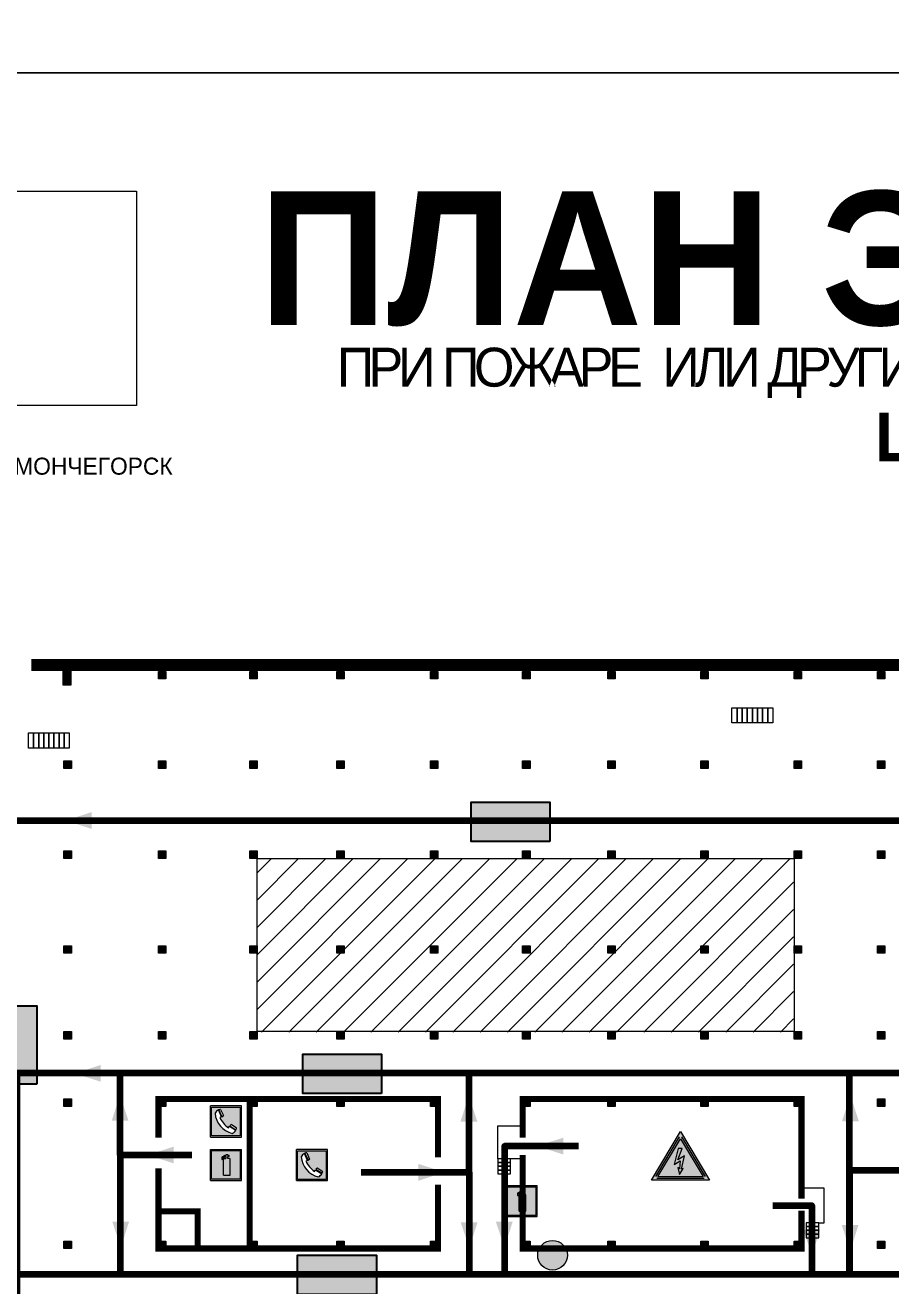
# Model space of a CAD drawing. Header units: millimetres. Extents: x 13810 to 67229, y 12374 to 21950.
# Drawn here: x 29186.7 to 29329.1, y 15134.8 to 15342.1 of the extents above; entities that cross this region are included whole.
import ezdxf

# ---------------------------------------------------------------- set-up
doc = ezdxf.new("R2010")
doc.units = ezdxf.units.MM
doc.layers.add('План_Штампы', color=7, linetype='Continuous')
doc.styles.add('обычный', font='arial.ttf')
picture_1 = doc.add_image_def('image1.jpg', size_in_pixel=(337, 105))

# ---------------------------------------------------------------- blocks, each defined once
blk = doc.blocks.new('A$C32E8229D')
at = {"true_color": 0xffffff}
blk.add_hatch(color=7, dxfattribs=at).paths.add_polyline_path([(0, 0), (0, -8), (16, -8), (16, 0)])
h = blk.add_hatch(color=126)
h.paths.add_polyline_path([(0.2, -0.2), (15.8, -0.2), (15.8, -7.8), (0.2, -7.8)])
h.paths.add_polyline_path([(13.49, -2.05), (12.08, -2.05), (11.37, -2.63, 0.162397), (11.29, -2.84), (11.29, -3.63), (10.35, -3.63), (10.35, -4.05), (11.68, -4.05), (11.68, -3.48), (12.26, -4.28), (11.29, -5.1), (11.29, -6.78), (11.85, -6.78), (11.85, -5.44), (12.8, -4.64), (12.8, -5.94), (14.46, -5.94), (14.46, -5.39), (13.45, -5.39), (13.45, -3.97), (12.46, -2.59), (13.15, -2.59), (13.69, -3.34), (14.18, -3)], flags=16)
h.paths.add_polyline_path([(10.74, -1.82, 1), (11.8, -1.82, 1)], flags=16)
h.paths.add_polyline_path([(9.39, -3.59), (5.99, -3.59), (6.56, -3.03), (5.91, -3.03), (5.1, -3.83), (5.91, -4.64), (6.56, -4.64), (5.99, -4.09), (9.39, -4.09)], flags=16)
h.paths.add_polyline_path([(4.29, -1.08), (1.72, -1.08), (1.72, -6.6), (4.29, -6.6)], flags=16)
at = {"color": 126}
blk.add_lwpolyline([(16, -8), (0, -8), (0, 0), (16, 0)], close=True, dxfattribs=at)
blk = doc.blocks.new('A$C3AD82952')
at = {"true_color": 0xf5f5ff}
h = blk.add_hatch(color=7, dxfattribs=at)
h.dxf.hatch_style = 1
h.paths.add_polyline_path([(8.21, 8.73, 0.414214), (7.89, 9.05), (7.22, 9.05), (7.22, 9.92), (7.59, 9.92, 1), (7.57, 10.36), (7.22, 10.36), (7.22, 10.6), (6.43, 10.6), (6.43, 10.36), (6.01, 10.36), (4.74, 9.59), (4.74, 8.69), (4.98, 8.73), (4.98, 9.26), (6.12, 9.91), (6.43, 9.91), (6.43, 9.05), (5.76, 9.05, 0.414214), (5.44, 8.73), (5.44, 2.2), (8.21, 2.2)], flags=0)
h.paths.add_polyline_path([(12.8, 12.8), (0, 12.8), (0, 0), (12.8, 0)])
h.paths.add_polyline_path([(0.51, 12.29), (12.29, 12.29), (12.29, 0.51), (0.51, 0.51)], flags=16)
h.paths.add_polyline_path([(4.74, 9.59), (6.01, 10.36), (6.43, 10.36), (6.43, 10.6), (7.22, 10.6), (7.22, 10.36), (7.59, 10.36, -0.94586), (7.59, 9.92), (7.22, 9.92), (7.22, 9.05), (7.89, 9.05, -0.414214), (8.21, 8.73), (8.21, 2.2), (5.44, 2.2), (5.44, 8.73, -0.414214), (5.76, 9.05), (6.43, 9.05), (6.43, 9.91), (6.12, 9.91), (4.98, 9.26), (4.98, 8.73), (4.74, 8.69)], flags=0)
h = blk.add_hatch(color=242)
h.dxf.hatch_style = 1
h.paths.add_polyline_path([(12.29, 12.29), (0.51, 12.29), (0.51, 0.51), (12.29, 0.51)])
h.paths.add_polyline_path([(4.74, 8.69), (4.74, 9.59), (6.01, 10.36), (6.43, 10.36), (6.43, 10.6), (7.22, 10.6), (7.22, 10.36), (7.59, 10.36, -0.94586), (7.59, 9.92), (7.22, 9.92), (7.22, 9.05), (7.89, 9.05, -0.414214), (8.21, 8.73), (8.21, 2.2), (5.44, 2.2), (5.44, 8.73, -0.414214), (5.76, 9.05), (6.43, 9.05), (6.43, 9.91), (6.12, 9.91), (4.98, 9.26), (4.98, 8.73)], flags=16)
h = blk.add_hatch(color=7, dxfattribs=at)
h.dxf.hatch_style = 1
h.paths.add_polyline_path([(8.21, 8.73, 0.414214), (7.89, 9.05), (7.22, 9.05), (7.22, 9.92), (7.59, 9.92, 1), (7.57, 10.36), (7.22, 10.36), (7.22, 10.6), (6.43, 10.6), (6.43, 10.36), (6.01, 10.36), (4.74, 9.59), (4.74, 8.69), (4.98, 8.73), (4.98, 9.26), (6.12, 9.91), (6.43, 9.91), (6.43, 9.05), (5.76, 9.05, 0.414214), (5.44, 8.73), (5.44, 2.2), (8.21, 2.2)])
at = {"color": 242, "lineweight": 5}
for p, q in [((0, 0), (0, 12.8)), ((0, 12.8), (12.8, 12.8)), ((7.22, 10.6), (6.43, 10.6)), ((6.43, 10.6), (6.43, 10.36)), ((7.22, 10.36), (7.22, 10.6)), ((7.59, 10.36), (7.22, 10.36)), ((12.8, 0), (12.8, 12.8)), ((6.01, 10.36), (4.74, 9.59)), ((4.74, 9.59), (4.74, 8.69)), ((4.74, 8.69), (4.98, 8.73)), ((4.98, 9.26), (6.12, 9.91)), ((4.98, 8.73), (4.98, 9.26)), ((5.44, 2.2), (5.44, 8.73)), ((5.76, 9.05), (6.43, 9.05)), ((6.01, 10.36), (6.43, 10.36)), ((6.12, 9.91), (6.43, 9.91)), ((6.43, 9.91), (6.43, 9.05)), ((7.22, 9.05), (7.22, 9.92)), ((7.59, 9.92), (7.22, 9.92)), ((7.89, 9.05), (7.22, 9.05)), ((8.21, 2.2), (8.21, 8.73)), ((0, 0), (12.8, 0)), ((5.44, 2.2), (8.21, 2.2))]:
    blk.add_line(p, q, dxfattribs=at)
blk.add_lwpolyline([(0.51, 12.29), (12.29, 12.29), (12.29, 0.51), (0.51, 0.51)], close=True, dxfattribs=at)
for centre, radius, start, end in [((7.58, 10.14), 0.223, 273.1875, 86.8125), ((5.76, 8.73), 0.32, 90, 180), ((7.89, 8.73), 0.32, 0, 90)]:
    blk.add_arc(centre, radius, start, end, dxfattribs=at)
blk = doc.blocks.new('A$C456E1F9C')
at = {"lineweight": 5}
h = blk.add_hatch(color=242, dxfattribs=at)
h.paths.add_polyline_path([(0.51, -1.47), (0.51, -13.26), (12.29, -13.26), (12.29, -1.47)])
h.paths.add_polyline_path([(5.42, -4.95, -0.254479), (4.78, -5.4), (3.52, -2.53, -0.209735), (4.23, -2.4)], flags=16)
h.paths.add_polyline_path([(8.53, -8.6), (10.87, -10.17), (10.54, -10.76), (8.03, -9.13, -0.192251)], flags=16)
h.paths.add_polyline_path([(4.61, -5.49, 0.005518), (3.87, -5.72, 0.128647), (7.49, -10.01, 0.00809), (7.83, -9.33), (10.47, -10.97, -0.16736), (8.99, -12.25, -0.327862), (1.95, -3.95, -0.166952), (3.36, -2.62)], flags=16)
at = {"color": 242, "lineweight": 5}
for p, q in [((0, -13.77), (0, -0.97)), ((12.8, -0.97), (0, -0.97)), ((4.61, -5.49), (3.36, -2.62)), ((3.52, -2.53), (4.78, -5.4)), ((4.23, -2.4), (5.42, -4.95)), ((12.8, -13.77), (12.8, -0.97)), ((7.83, -9.33), (10.47, -10.97)), ((8.03, -9.13), (10.54, -10.76)), ((10.81, -10.12), (8.53, -8.6)), ((10.54, -10.76), (10.8, -10.3)), ((10.8, -10.3), (10.81, -10.12)), ((0, -13.77), (12.8, -13.77))]:
    blk.add_line(p, q, dxfattribs=at)
blk.add_lwpolyline([(0.51, -1.47), (12.29, -1.47), (12.29, -13.26), (0.51, -13.26)], close=True, dxfattribs=at)
for centre, radius, start, end in [((4.59, -5.34), 2.99, 114.2845, 152.1974), ((11.12, -3.31), 9.19, 183.9915, 256.6009), ((4.02, -3.27), 0.891, 76.3284, 123.7092), ((4.68, -4.59), 0.824, 276.9621, 334.0723), ((14.98, -39.1), 35.17, 107.1487, 108.4135), ((13.86, -0.94), 11.08, 205.5536, 234.8762), ((-13.31, 0.8), 23.44, 332.5487, 334.4027), ((8.94, -9.5), 0.989, 114.4092, 157.9388), ((7.87, -9.46), 3, 291.9291, 329.9329)]:
    blk.add_arc(centre, radius, start, end, dxfattribs=at)
blk = doc.blocks.new('A$C3E6D3DDE')
at = {"lineweight": 5}
h = blk.add_hatch(color=40, dxfattribs=at)
h.paths.add_polyline_path([(24.1, 1.45), (16.46, -11.35), (31.74, -11.35)])
h.paths.add_polyline_path([(24.09, -0.46), (30.03, -10.41), (18.14, -10.41)], flags=16)
h.paths.add_polyline_path([(24.54, -3.08), (23.41, -6.02), (25.13, -5.01), (24.33, -8.5), (24.82, -8.27), (23.79, -9.86), (23.4, -8.04), (23.8, -8.43), (24.04, -6.29), (22.39, -7.25), (23.44, -3.08)], flags=0)
h = blk.add_hatch(color=256, dxfattribs=at)
h.paths.add_polyline_path([(24.37, 0.03, 0.567511), (23.82, 0.03), (17.59, -10.4, 0.582454), (17.86, -10.88), (30.32, -10.88, 0.582149), (30.6, -10.4)])
h.paths.add_polyline_path([(24.09, -0.46), (18.14, -10.41), (30.03, -10.41)], flags=16)
h.paths.add_polyline_path([(24.54, -3.08), (23.41, -6.02), (25.13, -5.01), (24.33, -8.5), (24.82, -8.27), (23.79, -9.86), (23.4, -8.04), (23.8, -8.43), (24.04, -6.29), (22.39, -7.25), (23.44, -3.08)], flags=0)
h = blk.add_hatch(color=40, dxfattribs=at)
h.paths.add_polyline_path([(24.09, -0.46), (18.14, -10.41), (30.03, -10.41)])
h.paths.add_polyline_path([(24.82, -8.27), (23.79, -9.86), (23.4, -8.04), (23.8, -8.43), (24.04, -6.29), (22.39, -7.25), (23.44, -3.08), (24.54, -3.08), (23.41, -6.02), (25.13, -5.01), (24.33, -8.5)], flags=16)
at = {"color": 40, "lineweight": 5}
for p, q in [((16.46, -11.35), (24.1, 1.45)), ((24.1, 1.45), (31.74, -11.35))]:
    blk.add_line(p, q, dxfattribs=at)
at = {"lineweight": 5}
for p, q in [((17.59, -10.4), (23.82, 0.03)), ((24.37, 0.03), (30.6, -10.4)), ((18.14, -10.41), (24.09, -0.46)), ((23.44, -3.08), (22.39, -7.25)), ((23.41, -6.02), (24.54, -3.08)), ((24.54, -3.08), (23.44, -3.08)), ((24.09, -0.46), (30.03, -10.41)), ((22.39, -7.25), (24.04, -6.29)), ((25.13, -5.01), (23.41, -6.02)), ((24.04, -6.29), (23.8, -8.43)), ((24.33, -8.5), (25.13, -5.01)), ((23.8, -8.43), (23.4, -8.04)), ((23.4, -8.04), (23.79, -9.86)), ((23.79, -9.86), (24.82, -8.27)), ((24.82, -8.27), (24.33, -8.5)), ((17.86, -10.88), (30.32, -10.88)), ((18.14, -10.41), (30.03, -10.41))]:
    blk.add_line(p, q, dxfattribs=at)
at = {"color": 50, "lineweight": 5}
blk.add_line((31.74, -11.35), (16.46, -11.35), dxfattribs=at)
blk = doc.blocks.new('A$C7B8C2D5B')
at = {"lineweight": 0}
h = blk.add_hatch(color=5, dxfattribs=at)
h.dxf.hatch_style = 1
h.paths.add_polyline_path([(1.4, -3.02, 1), (-2.11, -3.02, 1)])
at = {"color": 5, "lineweight": 0}
blk.add_circle((-0.36, -3.02), 1.75, dxfattribs=at)

msp = doc.modelspace()

# ---------------------------------------------------------------- hatches: boundary and pattern name
at = {"lineweight": 0}
h = msp.add_hatch(color=256, dxfattribs=at)
h.dxf.hatch_style = 1
h.paths.add_polyline_path([(29193, 15236), (29193, 15234.77), (29194.22, 15234.77), (29194.22, 15236)])
h = msp.add_hatch(color=256, dxfattribs=at)
h.dxf.hatch_style = 1
h.paths.add_polyline_path([(29193, 15234.77), (29193, 15233.54), (29194.22, 15233.54), (29194.22, 15234.77)])
h = msp.add_hatch(color=256, dxfattribs=at)
h.dxf.hatch_style = 1
h.paths.add_polyline_path([(29208.66, 15235.81), (29208.66, 15234.58), (29209.88, 15234.58), (29209.88, 15235.81)])
h = msp.add_hatch(color=256, dxfattribs=at)
h.dxf.hatch_style = 1
h.paths.add_polyline_path([(29223.67, 15235.81), (29223.67, 15234.58), (29224.89, 15234.58), (29224.89, 15235.81)])
h = msp.add_hatch(color=256, dxfattribs=at)
h.dxf.hatch_style = 1
h.paths.add_polyline_path([(29238, 15235.81), (29238, 15234.58), (29239.22, 15234.58), (29239.22, 15235.81)])
h = msp.add_hatch(color=256, dxfattribs=at)
h.dxf.hatch_style = 1
h.paths.add_polyline_path([(29253.4, 15235.81), (29253.4, 15234.58), (29254.62, 15234.58), (29254.62, 15235.81)])
h = msp.add_hatch(color=256, dxfattribs=at)
h.dxf.hatch_style = 1
h.paths.add_polyline_path([(29268.54, 15235.81), (29268.54, 15234.58), (29269.76, 15234.58), (29269.76, 15235.81)])
h = msp.add_hatch(color=256, dxfattribs=at)
h.dxf.hatch_style = 1
h.paths.add_polyline_path([(29282.55, 15235.81), (29282.55, 15234.58), (29283.77, 15234.58), (29283.77, 15235.81)])
h = msp.add_hatch(color=256, dxfattribs=at)
h.dxf.hatch_style = 1
h.paths.add_polyline_path([(29297.83, 15235.81), (29297.83, 15234.58), (29299.05, 15234.58), (29299.05, 15235.81)])
h = msp.add_hatch(color=256, dxfattribs=at)
h.dxf.hatch_style = 1
h.paths.add_polyline_path([(29313.19, 15235.81), (29313.19, 15234.58), (29314.41, 15234.58), (29314.41, 15235.81)])
h = msp.add_hatch(color=256, dxfattribs=at)
h.dxf.hatch_style = 1
h.paths.add_polyline_path([(29326.9, 15235.81), (29326.9, 15234.58), (29328.12, 15234.58), (29328.12, 15235.81)])
h = msp.add_hatch(color=256, dxfattribs=at)
h.dxf.hatch_style = 1
h.paths.add_polyline_path([(29193.12, 15221.09), (29193.12, 15219.86), (29194.34, 15219.86), (29194.34, 15221.09)])
h = msp.add_hatch(color=256, dxfattribs=at)
h.dxf.hatch_style = 1
h.paths.add_polyline_path([(29208.66, 15221.09), (29208.66, 15219.86), (29209.88, 15219.86), (29209.88, 15221.09)])
h = msp.add_hatch(color=256, dxfattribs=at)
h.dxf.hatch_style = 1
h.paths.add_polyline_path([(29223.67, 15221.09), (29223.67, 15219.86), (29224.89, 15219.86), (29224.89, 15221.09)])
h = msp.add_hatch(color=256, dxfattribs=at)
h.dxf.hatch_style = 1
h.paths.add_polyline_path([(29238, 15221.09), (29238, 15219.86), (29239.22, 15219.86), (29239.22, 15221.09)])
h = msp.add_hatch(color=256, dxfattribs=at)
h.dxf.hatch_style = 1
h.paths.add_polyline_path([(29253.4, 15221.09), (29253.4, 15219.86), (29254.62, 15219.86), (29254.62, 15221.09)])
h = msp.add_hatch(color=256, dxfattribs=at)
h.dxf.hatch_style = 1
h.paths.add_polyline_path([(29268.54, 15221.09), (29268.54, 15219.86), (29269.76, 15219.86), (29269.76, 15221.09)])
h = msp.add_hatch(color=256, dxfattribs=at)
h.dxf.hatch_style = 1
h.paths.add_polyline_path([(29282.55, 15221.09), (29282.55, 15219.86), (29283.77, 15219.86), (29283.77, 15221.09)])
h = msp.add_hatch(color=256, dxfattribs=at)
h.dxf.hatch_style = 1
h.paths.add_polyline_path([(29297.83, 15221.09), (29297.83, 15219.86), (29299.05, 15219.86), (29299.05, 15221.09)])
h = msp.add_hatch(color=256, dxfattribs=at)
h.dxf.hatch_style = 1
h.paths.add_polyline_path([(29313.19, 15221.09), (29313.19, 15219.86), (29314.41, 15219.86), (29314.41, 15221.09)])
h = msp.add_hatch(color=256, dxfattribs=at)
h.dxf.hatch_style = 1
h.paths.add_polyline_path([(29326.9, 15221.09), (29326.9, 15219.86), (29328.12, 15219.86), (29328.12, 15221.09)])
h = msp.add_hatch(dxfattribs=at)
h.set_pattern_fill('ANSI31', color=256, angle=180)
h.set_pattern_definition([(225, (46856.7912, 21946.0448), (2.24506403, -2.24506403), [])])
h.paths.add_polyline_path([(29630.82, 15124.14), (29640.66, 15124.14), (29640.66, 15134.09), (29630.82, 15134.09)])
h.paths.add_polyline_path([(29553.71, 15100.7), (29567.31, 15100.7), (29567.31, 15129.8), (29553.71, 15129.8)])
h.paths.add_polyline_path([(29523.06, 15100.7), (29537.72, 15100.7), (29537.72, 15129.8), (29523.06, 15129.8)])
h.paths.add_polyline_path([(29479.03, 15100.7), (29506.93, 15100.7), (29506.93, 15129.8), (29479.03, 15129.8)])
h.paths.add_polyline_path([(29466.35, 15117.8), (29476, 15117.8), (29476, 15127.51), (29466.35, 15127.51)])
h.paths.add_polyline_path([(29464.52, 15072.13), (29477.81, 15072.13), (29477.81, 15084.62), (29464.52, 15084.62)])
h.paths.add_polyline_path([(29344.69, 15100.7), (29417.82, 15100.7), (29417.82, 15129.8), (29344.69, 15129.8)])
h.paths.add_polyline_path([(29194.26, 15100.7), (29313.12, 15100.7), (29313.12, 15129.8), (29194.26, 15129.8)])
h.paths.add_polyline_path([(29224.82, 15176.5), (29313.12, 15176.5), (29313.12, 15204.98), (29224.82, 15204.98)])
h.paths.add_polyline_path([(29359.24, 15176.5), (29447.7, 15176.5), (29447.7, 15204.98), (29359.24, 15204.98)])
h.paths.add_polyline_path([(29465.44, 15177.79), (29476.69, 15177.79), (29476.69, 15188.49), (29465.44, 15188.49)])
h.paths.add_polyline_path([(29465.44, 15207.4), (29476.69, 15207.4), (29476.69, 15218.1), (29465.44, 15218.1)])
h.paths.add_polyline_path([(29479.03, 15176.5), (29627.02, 15176.5), (29627.02, 15204.98), (29479.03, 15204.98)])
h = msp.add_hatch(color=256, dxfattribs=at)
h.dxf.hatch_style = 1
h.paths.add_polyline_path([(29193.12, 15206.29), (29193.12, 15205.06), (29194.34, 15205.06), (29194.34, 15206.29)])
h = msp.add_hatch(color=256, dxfattribs=at)
h.dxf.hatch_style = 1
h.paths.add_polyline_path([(29208.66, 15206.29), (29208.66, 15205.06), (29209.88, 15205.06), (29209.88, 15206.29)])
h = msp.add_hatch(color=256, dxfattribs=at)
h.dxf.hatch_style = 1
h.paths.add_polyline_path([(29223.67, 15206.29), (29223.67, 15205.06), (29224.89, 15205.06), (29224.89, 15206.29)])
h = msp.add_hatch(color=256, dxfattribs=at)
h.dxf.hatch_style = 1
h.paths.add_polyline_path([(29238, 15206.29), (29238, 15205.06), (29239.22, 15205.06), (29239.22, 15206.29)])
h = msp.add_hatch(color=256, dxfattribs=at)
h.dxf.hatch_style = 1
h.paths.add_polyline_path([(29253.4, 15206.29), (29253.4, 15205.06), (29254.62, 15205.06), (29254.62, 15206.29)])
h = msp.add_hatch(color=256, dxfattribs=at)
h.dxf.hatch_style = 1
h.paths.add_polyline_path([(29268.54, 15206.29), (29268.54, 15205.06), (29269.76, 15205.06), (29269.76, 15206.29)])
h = msp.add_hatch(color=256, dxfattribs=at)
h.dxf.hatch_style = 1
h.paths.add_polyline_path([(29282.55, 15206.29), (29282.55, 15205.06), (29283.77, 15205.06), (29283.77, 15206.29)])
h = msp.add_hatch(color=256, dxfattribs=at)
h.dxf.hatch_style = 1
h.paths.add_polyline_path([(29297.83, 15206.29), (29297.83, 15205.06), (29299.05, 15205.06), (29299.05, 15206.29)])
h = msp.add_hatch(color=256, dxfattribs=at)
h.dxf.hatch_style = 1
h.paths.add_polyline_path([(29313.19, 15206.29), (29313.19, 15205.06), (29314.41, 15205.06), (29314.41, 15206.29)])
h = msp.add_hatch(color=256, dxfattribs=at)
h.dxf.hatch_style = 1
h.paths.add_polyline_path([(29326.9, 15206.29), (29326.9, 15205.06), (29328.12, 15205.06), (29328.12, 15206.29)])
h = msp.add_hatch(color=256, dxfattribs=at)
h.dxf.hatch_style = 1
h.paths.add_polyline_path([(29193.12, 15190.71), (29193.12, 15189.48), (29194.34, 15189.48), (29194.34, 15190.71)])
h = msp.add_hatch(color=256, dxfattribs=at)
h.dxf.hatch_style = 1
h.paths.add_polyline_path([(29208.66, 15190.71), (29208.66, 15189.48), (29209.88, 15189.48), (29209.88, 15190.71)])
h = msp.add_hatch(color=256, dxfattribs=at)
h.dxf.hatch_style = 1
h.paths.add_polyline_path([(29223.67, 15190.71), (29223.67, 15189.48), (29224.89, 15189.48), (29224.89, 15190.71)])
h = msp.add_hatch(color=256, dxfattribs=at)
h.dxf.hatch_style = 1
h.paths.add_polyline_path([(29238, 15190.71), (29238, 15189.48), (29239.22, 15189.48), (29239.22, 15190.71)])
h = msp.add_hatch(color=256, dxfattribs=at)
h.dxf.hatch_style = 1
h.paths.add_polyline_path([(29253.4, 15190.71), (29253.4, 15189.48), (29254.62, 15189.48), (29254.62, 15190.71)])
h = msp.add_hatch(color=256, dxfattribs=at)
h.dxf.hatch_style = 1
h.paths.add_polyline_path([(29268.54, 15190.71), (29268.54, 15189.48), (29269.76, 15189.48), (29269.76, 15190.71)])
h = msp.add_hatch(color=256, dxfattribs=at)
h.dxf.hatch_style = 1
h.paths.add_polyline_path([(29282.55, 15190.71), (29282.55, 15189.48), (29283.77, 15189.48), (29283.77, 15190.71)])
h = msp.add_hatch(color=256, dxfattribs=at)
h.dxf.hatch_style = 1
h.paths.add_polyline_path([(29297.83, 15190.71), (29297.83, 15189.48), (29299.05, 15189.48), (29299.05, 15190.71)])
h = msp.add_hatch(color=256, dxfattribs=at)
h.dxf.hatch_style = 1
h.paths.add_polyline_path([(29313.19, 15190.71), (29313.19, 15189.48), (29314.41, 15189.48), (29314.41, 15190.71)])
h = msp.add_hatch(color=256, dxfattribs=at)
h.dxf.hatch_style = 1
h.paths.add_polyline_path([(29326.9, 15190.71), (29326.9, 15189.48), (29328.12, 15189.48), (29328.12, 15190.71)])
h = msp.add_hatch(color=256, dxfattribs=at)
h.dxf.hatch_style = 1
h.paths.add_polyline_path([(29193.12, 15176.58), (29193.12, 15175.35), (29194.34, 15175.35), (29194.34, 15176.58)])
h = msp.add_hatch(color=256, dxfattribs=at)
h.dxf.hatch_style = 1
h.paths.add_polyline_path([(29208.66, 15176.58), (29208.66, 15175.35), (29209.88, 15175.35), (29209.88, 15176.58)])
h = msp.add_hatch(color=256, dxfattribs=at)
h.dxf.hatch_style = 1
h.paths.add_polyline_path([(29223.67, 15176.58), (29223.67, 15175.35), (29224.89, 15175.35), (29224.89, 15176.58)])
h = msp.add_hatch(color=256, dxfattribs=at)
h.dxf.hatch_style = 1
h.paths.add_polyline_path([(29238, 15176.58), (29238, 15175.35), (29239.22, 15175.35), (29239.22, 15176.58)])
h = msp.add_hatch(color=256, dxfattribs=at)
h.dxf.hatch_style = 1
h.paths.add_polyline_path([(29253.4, 15176.58), (29253.4, 15175.35), (29254.62, 15175.35), (29254.62, 15176.58)])
h = msp.add_hatch(color=256, dxfattribs=at)
h.dxf.hatch_style = 1
h.paths.add_polyline_path([(29268.54, 15176.58), (29268.54, 15175.35), (29269.76, 15175.35), (29269.76, 15176.58)])
h = msp.add_hatch(color=256, dxfattribs=at)
h.dxf.hatch_style = 1
h.paths.add_polyline_path([(29282.55, 15176.58), (29282.55, 15175.35), (29283.77, 15175.35), (29283.77, 15176.58)])
h = msp.add_hatch(color=256, dxfattribs=at)
h.dxf.hatch_style = 1
h.paths.add_polyline_path([(29297.83, 15176.58), (29297.83, 15175.35), (29299.05, 15175.35), (29299.05, 15176.58)])
h = msp.add_hatch(color=256, dxfattribs=at)
h.dxf.hatch_style = 1
h.paths.add_polyline_path([(29313.19, 15176.58), (29313.19, 15175.35), (29314.41, 15175.35), (29314.41, 15176.58)])
h = msp.add_hatch(color=256, dxfattribs=at)
h.dxf.hatch_style = 1
h.paths.add_polyline_path([(29326.9, 15176.58), (29326.9, 15175.35), (29328.12, 15175.35), (29328.12, 15176.58)])
h = msp.add_hatch(color=256, dxfattribs=at)
h.dxf.hatch_style = 1
h.paths.add_polyline_path([(29193.12, 15165.51), (29193.12, 15164.28), (29194.34, 15164.28), (29194.34, 15165.51)])
h = msp.add_hatch(color=256, dxfattribs=at)
h.dxf.hatch_style = 1
h.paths.add_polyline_path([(29208.66, 15165.51), (29208.66, 15164.28), (29209.88, 15164.28), (29209.88, 15165.51)])
h = msp.add_hatch(color=256, dxfattribs=at)
h.dxf.hatch_style = 1
h.paths.add_polyline_path([(29223.67, 15165.51), (29223.67, 15164.28), (29224.89, 15164.28), (29224.89, 15165.51)])
h = msp.add_hatch(color=256, dxfattribs=at)
h.dxf.hatch_style = 1
h.paths.add_polyline_path([(29238, 15165.51), (29238, 15164.28), (29239.22, 15164.28), (29239.22, 15165.51)])
h = msp.add_hatch(color=256, dxfattribs=at)
h.dxf.hatch_style = 1
h.paths.add_polyline_path([(29253.4, 15165.51), (29253.4, 15164.28), (29254.62, 15164.28), (29254.62, 15165.51)])
h = msp.add_hatch(color=256, dxfattribs=at)
h.dxf.hatch_style = 1
h.paths.add_polyline_path([(29268.54, 15165.51), (29268.54, 15164.28), (29269.76, 15164.28), (29269.76, 15165.51)])
h = msp.add_hatch(color=256, dxfattribs=at)
h.dxf.hatch_style = 1
h.paths.add_polyline_path([(29282.55, 15165.51), (29282.55, 15164.28), (29283.77, 15164.28), (29283.77, 15165.51)])
h = msp.add_hatch(color=256, dxfattribs=at)
h.dxf.hatch_style = 1
h.paths.add_polyline_path([(29297.83, 15165.51), (29297.83, 15164.28), (29299.05, 15164.28), (29299.05, 15165.51)])
h = msp.add_hatch(color=256, dxfattribs=at)
h.dxf.hatch_style = 1
h.paths.add_polyline_path([(29313.19, 15165.51), (29313.19, 15164.28), (29314.41, 15164.28), (29314.41, 15165.51)])
h = msp.add_hatch(color=256, dxfattribs=at)
h.dxf.hatch_style = 1
h.paths.add_polyline_path([(29326.9, 15165.51), (29326.9, 15164.28), (29328.12, 15164.28), (29328.12, 15165.51)])
h = msp.add_hatch(color=256, dxfattribs=at)
h.dxf.hatch_style = 1
h.paths.add_polyline_path([(29193.12, 15142.15), (29193.12, 15140.92), (29194.34, 15140.92), (29194.34, 15142.15)])
h = msp.add_hatch(color=256, dxfattribs=at)
h.dxf.hatch_style = 1
h.paths.add_polyline_path([(29208.66, 15142.15), (29208.66, 15140.92), (29209.88, 15140.92), (29209.88, 15142.15)])
h = msp.add_hatch(color=256, dxfattribs=at)
h.dxf.hatch_style = 1
h.paths.add_polyline_path([(29223.67, 15142.15), (29223.67, 15140.92), (29224.89, 15140.92), (29224.89, 15142.15)])
h = msp.add_hatch(color=256, dxfattribs=at)
h.dxf.hatch_style = 1
h.paths.add_polyline_path([(29238, 15142.15), (29238, 15140.92), (29239.22, 15140.92), (29239.22, 15142.15)])
h = msp.add_hatch(color=256, dxfattribs=at)
h.dxf.hatch_style = 1
h.paths.add_polyline_path([(29253.4, 15142.15), (29253.4, 15140.92), (29254.62, 15140.92), (29254.62, 15142.15)])
h = msp.add_hatch(color=256, dxfattribs=at)
h.dxf.hatch_style = 1
h.paths.add_polyline_path([(29268.54, 15142.15), (29268.54, 15140.92), (29269.76, 15140.92), (29269.76, 15142.15)])
h = msp.add_hatch(color=256, dxfattribs=at)
h.dxf.hatch_style = 1
h.paths.add_polyline_path([(29282.55, 15142.15), (29282.55, 15140.92), (29283.77, 15140.92), (29283.77, 15142.15)])
h = msp.add_hatch(color=256, dxfattribs=at)
h.dxf.hatch_style = 1
h.paths.add_polyline_path([(29297.83, 15142.15), (29297.83, 15140.92), (29299.05, 15140.92), (29299.05, 15142.15)])
h = msp.add_hatch(color=256, dxfattribs=at)
h.dxf.hatch_style = 1
h.paths.add_polyline_path([(29313.19, 15142.15), (29313.19, 15140.92), (29314.41, 15140.92), (29314.41, 15142.15)])
h = msp.add_hatch(color=256, dxfattribs=at)
h.dxf.hatch_style = 1
h.paths.add_polyline_path([(29326.9, 15142.15), (29326.9, 15140.92), (29328.12, 15140.92), (29328.12, 15142.15)])

# ---------------------------------------------------------------- linework, layer by layer
at = {"color": 126, "lineweight": 0, "true_color": 0x008754}
for points in [[(29066.55, 15729.23), (29666.55, 15729.23), (29666.55, 15334.23), (29066.55, 15334.23)], [(29066.55, 15334.23), (29666.55, 15334.23), (29666.55, 14939.23), (29066.55, 14939.23)]]:
    msp.add_lwpolyline(points, close=True, dxfattribs=at)
at = {"lineweight": 0}
for points, const_width in [([(29644.19, 15069.45), (29644.26, 15069.45), (29644.26, 15236.87), (29187.77, 15236.87)], 2), ([(29208.66, 15159.12), (29208.66, 15165.51), (29254.62, 15165.51), (29254.62, 15155.92)], 1), ([(29223.67, 15165.51), (29223.67, 15140.92)], 1), ([(29268.54, 15159.12), (29268.54, 15165.51), (29314.41, 15165.51), (29314.41, 15149.12)], 1), ([(29314.41, 15147.12), (29314.41, 15140.92), (29268.54, 15140.92), (29268.54, 15156.3)], 1), ([(29254.62, 15151.44), (29254.62, 15140.92), (29208.66, 15140.92), (29208.66, 15154.12)], 1), ([(29215.09, 15140.92), (29215.09, 15147.02), (29208.66, 15147.02)], 1)]:
    msp.add_lwpolyline(points, dxfattribs=dict(at, const_width=const_width))
for points in [[(29194.22, 15234.77), (29193, 15234.77), (29193, 15236), (29194.22, 15236)], [(29194.22, 15233.54), (29193, 15233.54), (29193, 15234.77), (29194.22, 15234.77)], [(29209.88, 15234.58), (29208.66, 15234.58), (29208.66, 15235.81), (29209.88, 15235.81)], [(29224.89, 15234.58), (29223.67, 15234.58), (29223.67, 15235.81), (29224.89, 15235.81)], [(29239.22, 15234.58), (29238, 15234.58), (29238, 15235.81), (29239.22, 15235.81)], [(29254.62, 15234.58), (29253.4, 15234.58), (29253.4, 15235.81), (29254.62, 15235.81)], [(29269.76, 15234.58), (29268.54, 15234.58), (29268.54, 15235.81), (29269.76, 15235.81)], [(29283.77, 15234.58), (29282.55, 15234.58), (29282.55, 15235.81), (29283.77, 15235.81)], [(29299.05, 15234.58), (29297.83, 15234.58), (29297.83, 15235.81), (29299.05, 15235.81)], [(29314.41, 15234.58), (29313.19, 15234.58), (29313.19, 15235.81), (29314.41, 15235.81)], [(29328.12, 15234.58), (29326.9, 15234.58), (29326.9, 15235.81), (29328.12, 15235.81)], [(29303.82, 15227.33), (29302.98, 15227.33), (29302.98, 15229.84), (29303.82, 15229.84)], [(29304.66, 15227.33), (29303.82, 15227.33), (29303.82, 15229.84), (29304.66, 15229.84)], [(29305.5, 15227.33), (29304.66, 15227.33), (29304.66, 15229.84), (29305.5, 15229.84)], [(29306.33, 15227.33), (29305.5, 15227.33), (29305.5, 15229.84), (29306.33, 15229.84)], [(29307.17, 15227.33), (29306.33, 15227.33), (29306.33, 15229.84), (29307.17, 15229.84)], [(29308.01, 15227.33), (29307.17, 15227.33), (29307.17, 15229.84), (29308.01, 15229.84)], [(29308.85, 15227.33), (29308.01, 15227.33), (29308.01, 15229.84), (29308.85, 15229.84)], [(29309.68, 15227.33), (29308.85, 15227.33), (29308.85, 15229.84), (29309.68, 15229.84)], [(29188.12, 15223.19), (29187.28, 15223.19), (29187.28, 15225.7), (29188.12, 15225.7)], [(29188.96, 15223.19), (29188.12, 15223.19), (29188.12, 15225.7), (29188.96, 15225.7)], [(29189.8, 15223.19), (29188.96, 15223.19), (29188.96, 15225.7), (29189.8, 15225.7)], [(29190.63, 15223.19), (29189.8, 15223.19), (29189.8, 15225.7), (29190.63, 15225.7)], [(29191.47, 15223.19), (29190.63, 15223.19), (29190.63, 15225.7), (29191.47, 15225.7)], [(29192.31, 15223.19), (29191.47, 15223.19), (29191.47, 15225.7), (29192.31, 15225.7)], [(29193.15, 15223.19), (29192.31, 15223.19), (29192.31, 15225.7), (29193.15, 15225.7)], [(29193.98, 15223.19), (29193.15, 15223.19), (29193.15, 15225.7), (29193.98, 15225.7)], [(29194.34, 15219.86), (29193.12, 15219.86), (29193.12, 15221.09), (29194.34, 15221.09)], [(29209.88, 15219.86), (29208.66, 15219.86), (29208.66, 15221.09), (29209.88, 15221.09)], [(29224.89, 15219.86), (29223.67, 15219.86), (29223.67, 15221.09), (29224.89, 15221.09)], [(29239.22, 15219.86), (29238, 15219.86), (29238, 15221.09), (29239.22, 15221.09)], [(29254.62, 15219.86), (29253.4, 15219.86), (29253.4, 15221.09), (29254.62, 15221.09)], [(29269.76, 15219.86), (29268.54, 15219.86), (29268.54, 15221.09), (29269.76, 15221.09)], [(29283.77, 15219.86), (29282.55, 15219.86), (29282.55, 15221.09), (29283.77, 15221.09)], [(29299.05, 15219.86), (29297.83, 15219.86), (29297.83, 15221.09), (29299.05, 15221.09)], [(29314.41, 15219.86), (29313.19, 15219.86), (29313.19, 15221.09), (29314.41, 15221.09)], [(29328.12, 15219.86), (29326.9, 15219.86), (29326.9, 15221.09), (29328.12, 15221.09)], [(29194.34, 15205.06), (29193.12, 15205.06), (29193.12, 15206.29), (29194.34, 15206.29)], [(29209.88, 15205.06), (29208.66, 15205.06), (29208.66, 15206.29), (29209.88, 15206.29)], [(29224.89, 15205.06), (29223.67, 15205.06), (29223.67, 15206.29), (29224.89, 15206.29)], [(29313.19, 15176.58), (29224.89, 15176.58), (29224.89, 15205.06), (29313.19, 15205.06)], [(29239.22, 15205.06), (29238, 15205.06), (29238, 15206.29), (29239.22, 15206.29)], [(29254.62, 15205.06), (29253.4, 15205.06), (29253.4, 15206.29), (29254.62, 15206.29)], [(29269.76, 15205.06), (29268.54, 15205.06), (29268.54, 15206.29), (29269.76, 15206.29)], [(29283.77, 15205.06), (29282.55, 15205.06), (29282.55, 15206.29), (29283.77, 15206.29)], [(29299.05, 15205.06), (29297.83, 15205.06), (29297.83, 15206.29), (29299.05, 15206.29)], [(29314.41, 15205.06), (29313.19, 15205.06), (29313.19, 15206.29), (29314.41, 15206.29)], [(29328.12, 15205.06), (29326.9, 15205.06), (29326.9, 15206.29), (29328.12, 15206.29)], [(29194.34, 15189.48), (29193.12, 15189.48), (29193.12, 15190.71), (29194.34, 15190.71)], [(29209.88, 15189.48), (29208.66, 15189.48), (29208.66, 15190.71), (29209.88, 15190.71)], [(29224.89, 15189.48), (29223.67, 15189.48), (29223.67, 15190.71), (29224.89, 15190.71)], [(29239.22, 15189.48), (29238, 15189.48), (29238, 15190.71), (29239.22, 15190.71)], [(29254.62, 15189.48), (29253.4, 15189.48), (29253.4, 15190.71), (29254.62, 15190.71)], [(29269.76, 15189.48), (29268.54, 15189.48), (29268.54, 15190.71), (29269.76, 15190.71)], [(29283.77, 15189.48), (29282.55, 15189.48), (29282.55, 15190.71), (29283.77, 15190.71)], [(29299.05, 15189.48), (29297.83, 15189.48), (29297.83, 15190.71), (29299.05, 15190.71)], [(29314.41, 15189.48), (29313.19, 15189.48), (29313.19, 15190.71), (29314.41, 15190.71)], [(29328.12, 15189.48), (29326.9, 15189.48), (29326.9, 15190.71), (29328.12, 15190.71)], [(29194.34, 15175.35), (29193.12, 15175.35), (29193.12, 15176.58), (29194.34, 15176.58)], [(29209.88, 15175.35), (29208.66, 15175.35), (29208.66, 15176.58), (29209.88, 15176.58)], [(29224.89, 15175.35), (29223.67, 15175.35), (29223.67, 15176.58), (29224.89, 15176.58)], [(29239.22, 15175.35), (29238, 15175.35), (29238, 15176.58), (29239.22, 15176.58)], [(29254.62, 15175.35), (29253.4, 15175.35), (29253.4, 15176.58), (29254.62, 15176.58)], [(29269.76, 15175.35), (29268.54, 15175.35), (29268.54, 15176.58), (29269.76, 15176.58)], [(29283.77, 15175.35), (29282.55, 15175.35), (29282.55, 15176.58), (29283.77, 15176.58)], [(29299.05, 15175.35), (29297.83, 15175.35), (29297.83, 15176.58), (29299.05, 15176.58)], [(29314.41, 15175.35), (29313.19, 15175.35), (29313.19, 15176.58), (29314.41, 15176.58)], [(29328.12, 15175.35), (29326.9, 15175.35), (29326.9, 15176.58), (29328.12, 15176.58)], [(29194.34, 15164.28), (29193.12, 15164.28), (29193.12, 15165.51), (29194.34, 15165.51)], [(29209.88, 15164.28), (29208.66, 15164.28), (29208.66, 15165.51), (29209.88, 15165.51)], [(29224.89, 15164.28), (29223.67, 15164.28), (29223.67, 15165.51), (29224.89, 15165.51)], [(29239.22, 15164.28), (29238, 15164.28), (29238, 15165.51), (29239.22, 15165.51)], [(29254.62, 15164.28), (29253.4, 15164.28), (29253.4, 15165.51), (29254.62, 15165.51)], [(29269.76, 15164.28), (29268.54, 15164.28), (29268.54, 15165.51), (29269.76, 15165.51)], [(29283.77, 15164.28), (29282.55, 15164.28), (29282.55, 15165.51), (29283.77, 15165.51)], [(29299.05, 15164.28), (29297.83, 15164.28), (29297.83, 15165.51), (29299.05, 15165.51)], [(29314.41, 15164.28), (29313.19, 15164.28), (29313.19, 15165.51), (29314.41, 15165.51)], [(29328.12, 15164.28), (29326.9, 15164.28), (29326.9, 15165.51), (29328.12, 15165.51)], [(29266.57, 15155.65), (29264.47, 15155.65), (29264.47, 15155.04), (29266.57, 15155.04)], [(29266.57, 15155.04), (29264.47, 15155.04), (29264.47, 15154.43), (29266.57, 15154.43)], [(29266.57, 15154.43), (29264.47, 15154.43), (29264.47, 15153.82), (29266.57, 15153.82)], [(29266.57, 15153.82), (29264.47, 15153.82), (29264.47, 15153.21), (29266.57, 15153.21)], [(29317.27, 15145.13), (29315.17, 15145.13), (29315.17, 15144.52), (29317.27, 15144.52)], [(29317.27, 15144.52), (29315.17, 15144.52), (29315.17, 15143.91), (29317.27, 15143.91)], [(29317.27, 15143.91), (29315.17, 15143.91), (29315.17, 15143.3), (29317.27, 15143.3)], [(29317.27, 15143.3), (29315.17, 15143.3), (29315.17, 15142.69), (29317.27, 15142.69)], [(29194.34, 15140.92), (29193.12, 15140.92), (29193.12, 15142.15), (29194.34, 15142.15)], [(29209.88, 15140.92), (29208.66, 15140.92), (29208.66, 15142.15), (29209.88, 15142.15)], [(29224.89, 15140.92), (29223.67, 15140.92), (29223.67, 15142.15), (29224.89, 15142.15)], [(29239.22, 15140.92), (29238, 15140.92), (29238, 15142.15), (29239.22, 15142.15)], [(29254.62, 15140.92), (29253.4, 15140.92), (29253.4, 15142.15), (29254.62, 15142.15)], [(29269.76, 15140.92), (29268.54, 15140.92), (29268.54, 15142.15), (29269.76, 15142.15)], [(29283.77, 15140.92), (29282.55, 15140.92), (29282.55, 15142.15), (29283.77, 15142.15)], [(29299.05, 15140.92), (29297.83, 15140.92), (29297.83, 15142.15), (29299.05, 15142.15)], [(29314.41, 15140.92), (29313.19, 15140.92), (29313.19, 15142.15), (29314.41, 15142.15)], [(29328.12, 15140.92), (29326.9, 15140.92), (29326.9, 15142.15), (29328.12, 15142.15)]]:
    msp.add_lwpolyline(points, close=True, dxfattribs=at)
at = {"color": 126, "lineweight": 100, "true_color": 0x008754}
for points in [[(29620.8, 15232.13), (29625.2, 15232.13), (29625.2, 15227.77), (29615.91, 15227.77), (29615.91, 15211.26), (29635.32, 15211.26), (29635.32, 15136.67), (29185.35, 15136.67), (29185.35, 15095.91), (29175.06, 15087.78), (29175.06, 15072.08), (29165.17, 15072.08), (29165.17, 15083.14), (29168.9, 15083.14), (29168.9, 15079.24)], [(29454.21, 15211.26), (29185.35, 15211.26)], [(29635.32, 15169.74), (29185.35, 15169.74), (29185.35, 15136.67)], [(29202.34, 15156.27), (29202.34, 15169.74)], [(29259.73, 15153.47), (29259.73, 15169.74)], [(29349.35, 15153.72), (29322.32, 15153.72), (29322.32, 15136.67), (29322.32, 15169.74)], [(29277.71, 15157.75), (29265.57, 15157.75), (29265.57, 15136.67)], [(29214.12, 15156.27), (29202.34, 15156.27), (29202.34, 15136.67)], [(29242.02, 15153.47), (29259.73, 15153.47), (29259.73, 15136.67)], [(29309.72, 15148.01), (29316.12, 15148.01), (29316.12, 15136.67)]]:
    msp.add_lwpolyline(points, dxfattribs=at)
at = {"lineweight": 0}
for points in [[(29268.46, 15155.65), (29264.47, 15155.65), (29264.47, 15161.07), (29268.41, 15161.07)], [(29317.27, 15145.13), (29318.16, 15145.13), (29318.16, 15150.82), (29314.74, 15150.82)]]:
    msp.add_lwpolyline(points, dxfattribs=at)
at = {"layer": 'План_Штампы', "color": 126, "true_color": 0x008754}
for points in [[(29197.69, 15212.68), (29197.68, 15209.91), (29193.43, 15211.27)], [(29199.17, 15171.1), (29199.16, 15168.34), (29194.92, 15169.7)], [(29203.73, 15161.92), (29200.97, 15161.92), (29202.33, 15166.17)], [(29261.1, 15161.79), (29258.33, 15161.79), (29259.69, 15166.04)], [(29323.85, 15161.85), (29321.08, 15161.85), (29322.45, 15166.1)], [(29211.18, 15157.68), (29211.17, 15154.92), (29206.93, 15156.28)], [(29275.23, 15159.15), (29275.22, 15156.38), (29270.98, 15157.75)], [(29251.42, 15152.05), (29251.42, 15154.82), (29255.67, 15153.46)], [(29201.06, 15145.34), (29203.82, 15145.34), (29202.46, 15141.09)], [(29258.37, 15145.23), (29261.13, 15145.23), (29259.77, 15140.98)], [(29264.15, 15145.33), (29266.91, 15145.33), (29265.55, 15141.08)], [(29321.02, 15144.79), (29323.78, 15144.78), (29322.42, 15140.53)], [(29314.72, 15144.03), (29317.48, 15144.02), (29316.12, 15139.78)]]:
    msp.add_solid(points, dxfattribs=at)

# ---------------------------------------------------------------- block references
for name, p, xscale, yscale, zscale in [('A$C456E1F9C', (29217.19, 15164.75), 0.4, 0.4, 0.4), ('A$C3E6D3DDE', (29279.45, 15159.26), 0.625, 0.625, 0.625), ('A$C3AD82952', (29217.19, 15152.09), 0.4, 0.4, 0.4), ('A$C456E1F9C', (29231.34, 15157.59), 0.4, 0.4, 0.4), ('A$C3AD82952', (29265.81, 15146.16), 0.4, 0.4, 0.4)]:
    msp.add_blockref(name, p, dxfattribs=dict(xscale=xscale, yscale=yscale, zscale=zscale))
at = {"xscale": 1.393548386096954, "yscale": 1.393548386096954, "zscale": 1.393548386096954, "rotation": 180}
msp.add_blockref('A$C7B8C2D5B', (29272.96, 15135.6), dxfattribs=at)
at = {"layer": 'План_Штампы', "color": 126, "true_color": 0x008754}
for p, xscale, yscale, zscale, rotation in [((29260.08, 15214.32), 0.8100087101568005, 0.8100087101568005, 0.8100087101568005, 359.9978653237144), ((29182.33, 15180.77), -0.8, 0.8, 0.8, 90), ((29232.4, 15172.87), 0.8100087101568005, 0.8100087101568005, 0.8100087101568005, 359.9978653237144), ((29231.54, 15139.81), 0.8100087101568005, 0.8100087101568005, 0.8100087101568005, 359.9978653237144)]:
    msp.add_blockref('A$C32E8229D', p, dxfattribs=dict(at, xscale=xscale, yscale=yscale, zscale=zscale, rotation=rotation))

# ---------------------------------------------------------------- texts
at = {"lineweight": 0, "style": 'обычный'}
for s, insert, char_height, width, attachment_point in [('{\\fProxima Nova Rg|b1|i0|c204|p2;ПЛАН ЭВАКУАЦИИ}', (29225.17, 15314.76), 22, 493.8901, 1), ('\\pi-8.4,l8.4,t8.4;{\\fProxima Nova Rg|b0|i0|c204|p2;г. МОНЧЕГОРСК\\H1.1997x; }', (29196.24, 15269.53), 2.8, 126.6484, 5)]:
    msp.add_mtext(s, dxfattribs=dict(at, insert=insert, char_height=char_height, width=width, attachment_point=attachment_point))
at = {"color": 0, "lineweight": 0, "insert": (29375.45, 15289.2), "char_height": 8, "width": 449.2158, "attachment_point": 5, "style": 'обычный'}
msp.add_mtext('{\\fArial Black|b1|i0|c204|p34;\\H2x;\\T0.85;  \\fArial Narrow|b0|i0|c204|p34;\\H0.8x;\\W0.9;\\P\\fProxima Nova Rg|b0|i0|c204|p2;\\H0.5x;\\W1;\\C256;ПРИ ПОЖАРЕ  ИЛИ ДРУГИХ ЧРЕЗВЫЧАЙНЫХ СИТУАЦИЯХ  ИЗ ПОМЕЩЕНИЙ \\fProxima Nova Rg|b1|i0|c204|p2;\\H1.25x;\\PЦЭН-2: ГМОотм. +7,20}', dxfattribs=at)

# ---------------------------------------------------------------- pictures from other files: only their frames are drawn
at = {"color": 7, "lineweight": 0, "true_color": 0xf5f5ff}
image = msp.add_image(picture_1, insert=(29091.91, 15279.52), size_in_units=(113.11, 35.24), dxfattribs=at)
image.dxf.flags = 7

doc.saveas('drawing.dxf')
